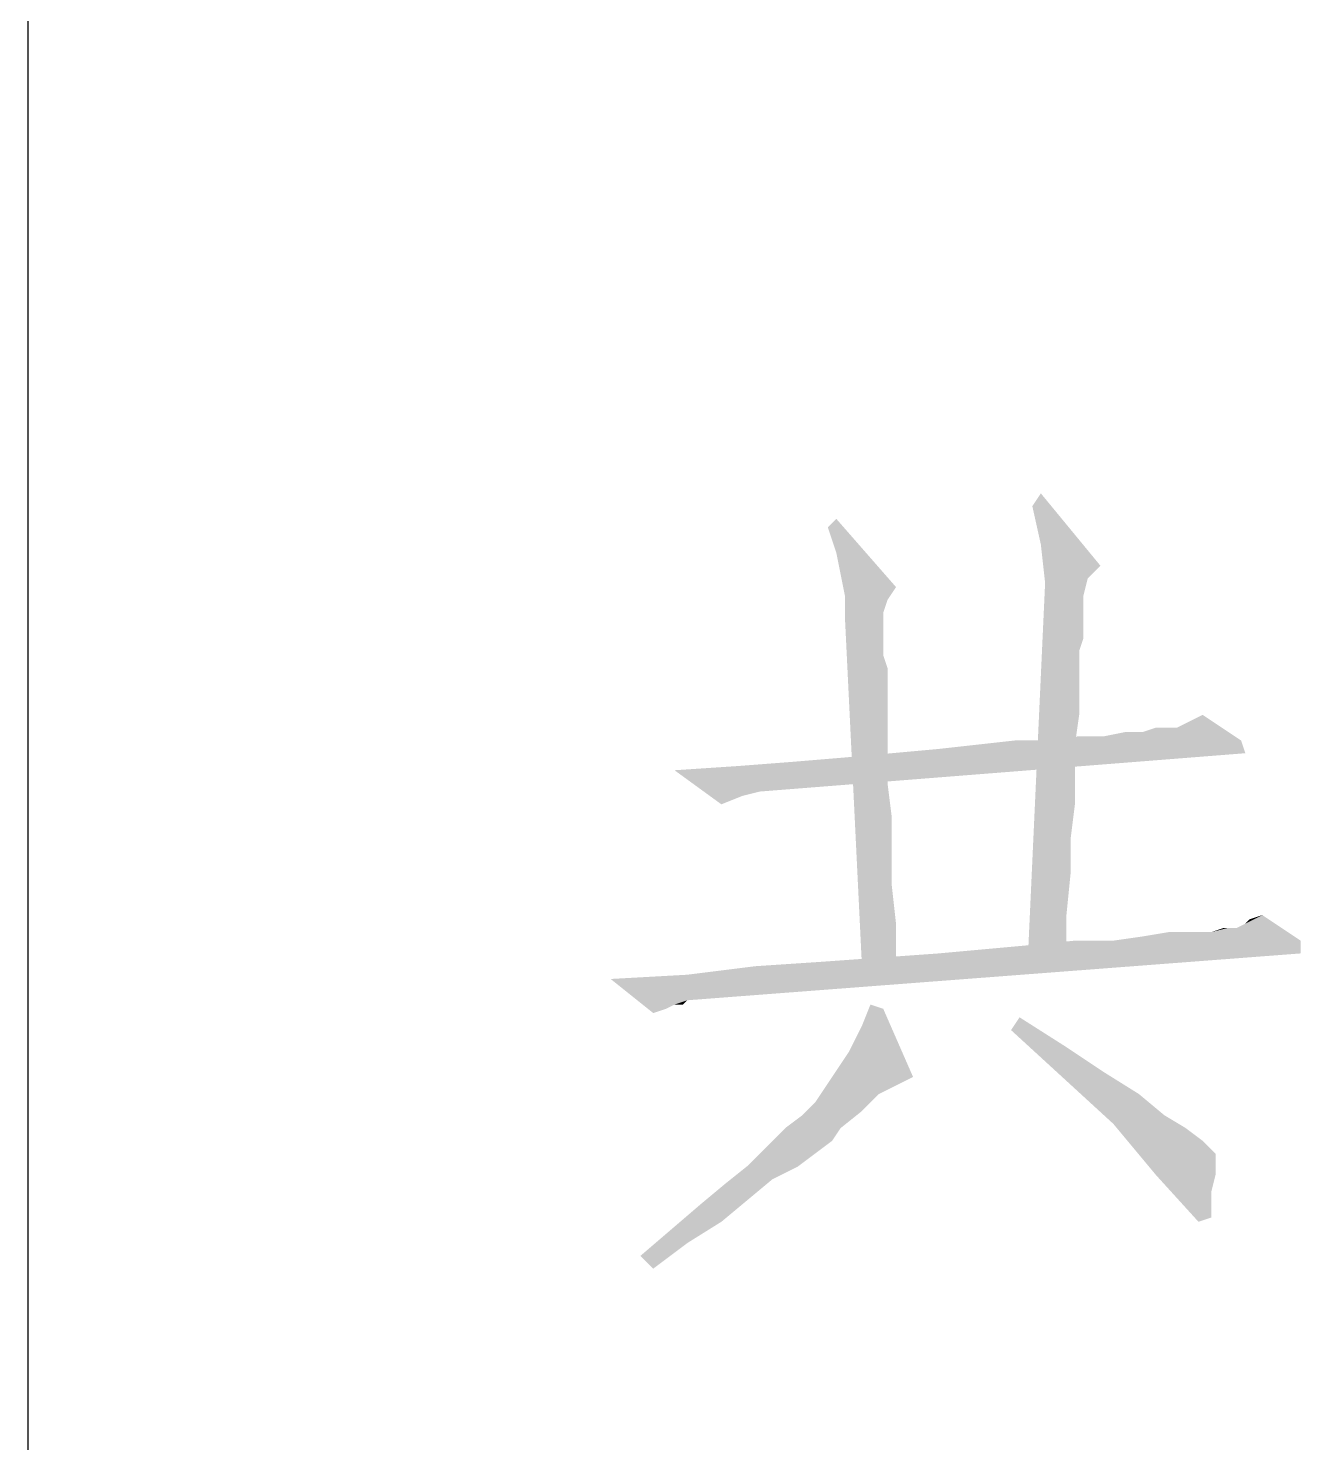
# Model space of a CAD drawing. Header units: millimetres. Extents: x 336 to 634, y 189 to 399.
# Drawn here: x 598.55 to 602.975, y 202.881 to 207.8 of the extents above; entities that cross this region are included whole.
import ezdxf

# ---------------------------------------------------------------- set-up
doc = ezdxf.new("R2010")
doc.units = ezdxf.units.MM

msp = doc.modelspace()

# ---------------------------------------------------------------- linework, layer by layer
at = {"color": 7, "linetype": 'Continuous'}
msp.add_line((598.54993, 201.17685), (598.54993, 222.17685), dxfattribs=at)
for points in [[(602.07139, 206.00489), (602.04176, 206.13823), (602.07139, 206.18267)], [(602.07139, 206.00489), (602.07139, 206.18267), (602.2788, 205.93082)], [(601.36028, 205.97526), (601.33065, 206.06415), (601.36028, 206.09378)], [(601.37509, 205.90119), (601.36028, 205.97526), (601.36028, 206.09378)], [(601.37509, 205.90119), (601.36028, 206.09378), (601.56769, 205.85675)], [(602.2788, 205.93082), (602.08621, 205.87156), (602.07139, 206.00489)], [(602.2788, 205.93082), (602.23435, 205.88638), (602.08621, 205.87156)], [(601.56769, 205.85675), (601.38991, 205.82712), (601.37509, 205.90119)], [(602.21954, 205.82712), (602.02695, 204.58267), (602.08621, 205.87156)], [(602.08621, 205.87156), (602.23435, 205.88638), (602.21954, 205.82712)], [(601.38991, 205.82712), (601.56769, 205.85675), (601.53806, 205.8123)], [(601.53806, 205.8123), (601.38991, 205.75304), (601.38991, 205.82712)], [(602.21954, 205.82712), (602.21954, 205.79749), (602.02695, 204.58267)], [(601.53806, 205.8123), (601.52324, 205.76786), (601.38991, 205.75304)], [(602.21954, 205.79749), (602.21954, 205.76786), (602.02695, 204.58267)], [(601.38991, 205.75304), (601.52324, 205.76786), (601.52324, 205.75304)], [(601.52324, 205.75304), (601.44917, 204.53823), (601.38991, 205.75304)], [(601.52324, 205.75304), (601.52324, 205.73823), (601.44917, 204.53823)], [(601.52324, 205.73823), (601.52324, 205.7086), (601.44917, 204.53823)], [(602.21954, 205.76786), (602.21954, 205.73823), (602.02695, 204.58267)], [(602.21954, 205.73823), (602.20472, 205.63452), (602.02695, 204.58267)], [(602.21954, 205.73823), (602.21954, 205.67897), (602.20472, 205.63452)], [(601.52324, 205.7086), (601.52324, 205.66415), (601.44917, 204.53823)], [(601.52324, 205.66415), (601.52324, 205.61971), (601.44917, 204.53823)], [(602.20472, 205.63452), (602.20472, 205.56045), (602.02695, 204.58267)], [(601.52324, 205.61971), (601.53806, 205.57526), (601.44917, 204.53823)], [(601.53806, 205.57526), (601.53806, 205.51601), (601.44917, 204.53823)], [(602.20472, 205.56045), (602.20472, 205.48638), (602.02695, 204.58267)], [(601.53806, 205.51601), (601.53806, 205.44193), (601.44917, 204.53823)], [(602.20472, 205.48638), (602.20472, 205.4123), (602.02695, 204.58267)], [(601.53806, 205.44193), (601.53806, 205.35304), (601.44917, 204.53823)], [(602.20472, 205.4123), (602.18991, 205.3086), (602.02695, 204.58267)], [(602.76769, 205.32341), (602.54547, 205.36786), (602.57509, 205.38267)], [(602.57509, 205.38267), (602.63435, 205.4123), (602.76769, 205.32341)], [(601.53806, 205.35304), (601.53806, 205.26415), (601.44917, 204.53823)], [(602.29361, 205.33823), (602.10102, 205.32341), (602.20472, 205.33823)], [(602.76769, 205.32341), (602.10102, 205.32341), (602.29361, 205.33823)], [(602.42695, 205.35304), (602.29361, 205.33823), (602.36769, 205.35304)], [(602.76769, 205.32341), (602.29361, 205.33823), (602.42695, 205.35304)], [(602.53065, 205.36786), (602.54547, 205.36786), (602.42695, 205.35304)], [(602.51584, 205.36786), (602.53065, 205.36786), (602.42695, 205.35304)], [(602.51584, 205.36786), (602.42695, 205.35304), (602.47139, 205.36786)], [(602.76769, 205.32341), (602.42695, 205.35304), (602.54547, 205.36786)], [(600.79732, 205.21971), (601.01954, 205.23452), (602.7825, 205.27897)], [(600.79732, 205.21971), (602.7825, 205.27897), (601.09361, 205.14563)], [(601.01954, 205.23452), (601.21213, 205.24934), (602.7825, 205.27897)], [(601.21213, 205.24934), (601.38991, 205.26415), (602.7825, 205.27897)], [(602.7825, 205.27897), (601.38991, 205.26415), (601.55287, 205.27897)], [(601.55287, 205.27897), (601.71584, 205.29378), (602.76769, 205.32341)], [(601.55287, 205.27897), (602.76769, 205.32341), (602.7825, 205.27897)], [(601.71584, 205.29378), (601.84917, 205.3086), (602.76769, 205.32341)], [(602.10102, 205.32341), (602.76769, 205.32341), (601.84917, 205.3086)], [(602.10102, 205.32341), (601.84917, 205.3086), (601.9825, 205.32341)], [(602.18991, 205.3086), (602.18991, 205.21971), (602.02695, 204.58267)], [(601.53806, 205.26415), (601.53806, 205.17526), (601.44917, 204.53823)], [(600.79732, 205.21971), (601.09361, 205.14563), (601.03435, 205.13082)], [(601.03435, 205.13082), (600.96028, 205.10119), (600.79732, 205.21971)], [(602.18991, 205.21971), (602.18991, 205.10119), (602.02695, 204.58267)], [(601.53806, 205.17526), (601.55287, 205.05675), (601.44917, 204.53823)], [(602.18991, 205.10119), (602.17509, 204.98267), (602.02695, 204.58267)], [(601.55287, 205.05675), (601.55287, 204.95304), (601.44917, 204.53823)], [(601.55287, 204.95304), (601.55287, 204.81971), (601.44917, 204.53823)], [(602.17509, 204.98267), (602.17509, 204.86415), (602.02695, 204.58267)], [(602.17509, 204.86415), (602.16028, 204.71601), (602.02695, 204.58267)], [(601.55287, 204.81971), (601.56769, 204.68638), (601.44917, 204.53823)], [(602.02695, 204.58267), (602.16028, 204.71601), (602.16028, 204.58267)], [(602.75287, 204.67156), (602.7825, 204.68638), (602.84176, 204.71601)], [(602.75287, 204.67156), (602.84176, 204.71601), (602.97509, 204.62712)], [(602.7825, 204.68638), (602.79732, 204.70119), (602.84176, 204.71601)], [(601.44917, 204.53823), (601.56769, 204.68638), (601.56769, 204.53823)], [(602.32324, 204.62712), (602.42695, 204.64193), (602.66398, 204.65675)], [(602.97509, 204.62712), (602.32324, 204.62712), (602.66398, 204.65675)], [(602.60472, 204.65675), (602.66398, 204.65675), (602.42695, 204.64193)], [(602.60472, 204.65675), (602.42695, 204.64193), (602.51584, 204.65675)], [(602.73806, 204.67156), (602.75287, 204.67156), (602.66398, 204.65675)], [(602.72324, 204.67156), (602.73806, 204.67156), (602.66398, 204.65675)], [(602.72324, 204.67156), (602.66398, 204.65675), (602.70843, 204.67156)], [(602.97509, 204.62712), (602.66398, 204.65675), (602.75287, 204.67156)], [(601.71584, 204.58267), (601.8788, 204.59749), (602.97509, 204.62712)], [(601.71584, 204.58267), (602.97509, 204.62712), (602.97509, 204.58267)], [(601.8788, 204.59749), (602.04176, 204.6123), (602.97509, 204.62712)], [(602.32324, 204.62712), (602.97509, 204.62712), (602.04176, 204.6123)], [(602.32324, 204.62712), (602.04176, 204.6123), (602.18991, 204.62712)], [(600.57509, 204.49378), (600.84176, 204.5086), (602.97509, 204.58267)], [(600.57509, 204.49378), (602.97509, 204.58267), (600.84176, 204.41971)], [(600.84176, 204.5086), (601.0788, 204.53823), (602.97509, 204.58267)], [(601.0788, 204.53823), (601.30102, 204.55304), (602.97509, 204.58267)], [(601.30102, 204.55304), (601.50843, 204.56786), (602.97509, 204.58267)], [(602.97509, 204.58267), (601.50843, 204.56786), (601.71584, 204.58267)], [(600.57509, 204.49378), (600.84176, 204.41971), (600.79732, 204.40489)], [(600.79732, 204.40489), (600.72324, 204.37526), (600.57509, 204.49378)], [(600.79732, 204.40489), (600.76769, 204.39008), (600.72324, 204.37526)], [(600.79732, 204.40489), (600.84176, 204.41971), (600.82695, 204.40489)], [(601.52324, 204.39008), (601.44917, 204.33082), (601.4788, 204.40489)], [(601.34547, 204.15304), (601.40472, 204.24193), (601.52324, 204.39008)], [(601.34547, 204.15304), (601.52324, 204.39008), (601.62695, 204.15304)], [(601.40472, 204.24193), (601.44917, 204.33082), (601.52324, 204.39008)], [(601.96769, 204.31601), (601.99732, 204.36045), (602.16028, 204.25675)], [(602.16028, 204.25675), (602.14547, 204.15304), (601.96769, 204.31601)], [(602.16028, 204.25675), (602.29361, 204.16786), (602.14547, 204.15304)], [(601.62695, 204.15304), (601.56769, 204.12341), (601.28621, 204.06415)], [(601.62695, 204.15304), (601.28621, 204.06415), (601.34547, 204.15304)], [(602.14547, 204.15304), (602.29361, 204.16786), (602.41213, 204.09378)], [(602.41213, 204.09378), (602.32324, 203.99008), (602.14547, 204.15304)], [(601.56769, 204.12341), (601.50843, 204.09378), (601.28621, 204.06415)], [(601.44917, 204.03452), (601.24176, 204.01971), (601.28621, 204.06415)], [(601.28621, 204.06415), (601.50843, 204.09378), (601.44917, 204.03452)], [(602.41213, 204.09378), (602.50102, 204.01971), (602.32324, 203.99008)], [(601.1825, 203.97527), (601.24176, 204.01971), (601.44917, 204.03452)], [(601.1825, 203.97527), (601.44917, 204.03452), (601.37509, 203.97527)], [(602.32324, 203.99008), (602.50102, 204.01971), (602.57509, 203.97527)], [(601.37509, 203.97527), (601.34547, 203.93082), (601.12324, 203.91601)], [(601.37509, 203.97527), (601.12324, 203.91601), (601.1825, 203.97527)], [(602.57509, 203.97527), (602.47139, 203.8123), (602.32324, 203.99008)], [(602.57509, 203.97527), (602.63435, 203.93082), (602.47139, 203.8123)], [(601.28621, 203.88638), (601.04917, 203.84193), (601.12324, 203.91601)], [(601.12324, 203.91601), (601.34547, 203.93082), (601.28621, 203.88638)], [(602.63435, 203.93082), (602.66398, 203.90119), (602.47139, 203.8123)], [(602.66398, 203.90119), (602.6788, 203.88638), (602.47139, 203.8123)], [(601.04917, 203.84193), (601.28621, 203.88638), (601.22695, 203.84193)], [(602.6788, 203.88638), (602.6788, 203.87156), (602.47139, 203.8123)], [(602.47139, 203.8123), (602.6788, 203.87156), (602.6788, 203.8123)], [(601.22695, 203.84193), (601.13806, 203.79749), (600.97509, 203.78267)], [(601.22695, 203.84193), (600.97509, 203.78267), (601.04917, 203.84193)], [(602.6788, 203.8123), (602.61954, 203.64934), (602.47139, 203.8123)], [(602.6788, 203.8123), (602.66398, 203.75304), (602.61954, 203.64934)], [(601.04917, 203.72341), (600.88621, 203.7086), (600.97509, 203.78267)], [(600.97509, 203.78267), (601.13806, 203.79749), (601.04917, 203.72341)], [(602.66398, 203.75304), (602.66398, 203.66415), (602.61954, 203.64934)], [(600.96028, 203.64934), (600.7825, 203.61971), (600.88621, 203.7086)], [(600.88621, 203.7086), (601.04917, 203.72341), (600.96028, 203.64934)], [(600.84176, 203.57526), (600.6788, 203.53082), (600.7825, 203.61971)], [(600.7825, 203.61971), (600.96028, 203.64934), (600.84176, 203.57526)], [(600.6788, 203.53082), (600.84176, 203.57526), (600.72324, 203.48638)]]:
    msp.add_solid(points, dxfattribs=at)

doc.saveas('drawing.dxf')
